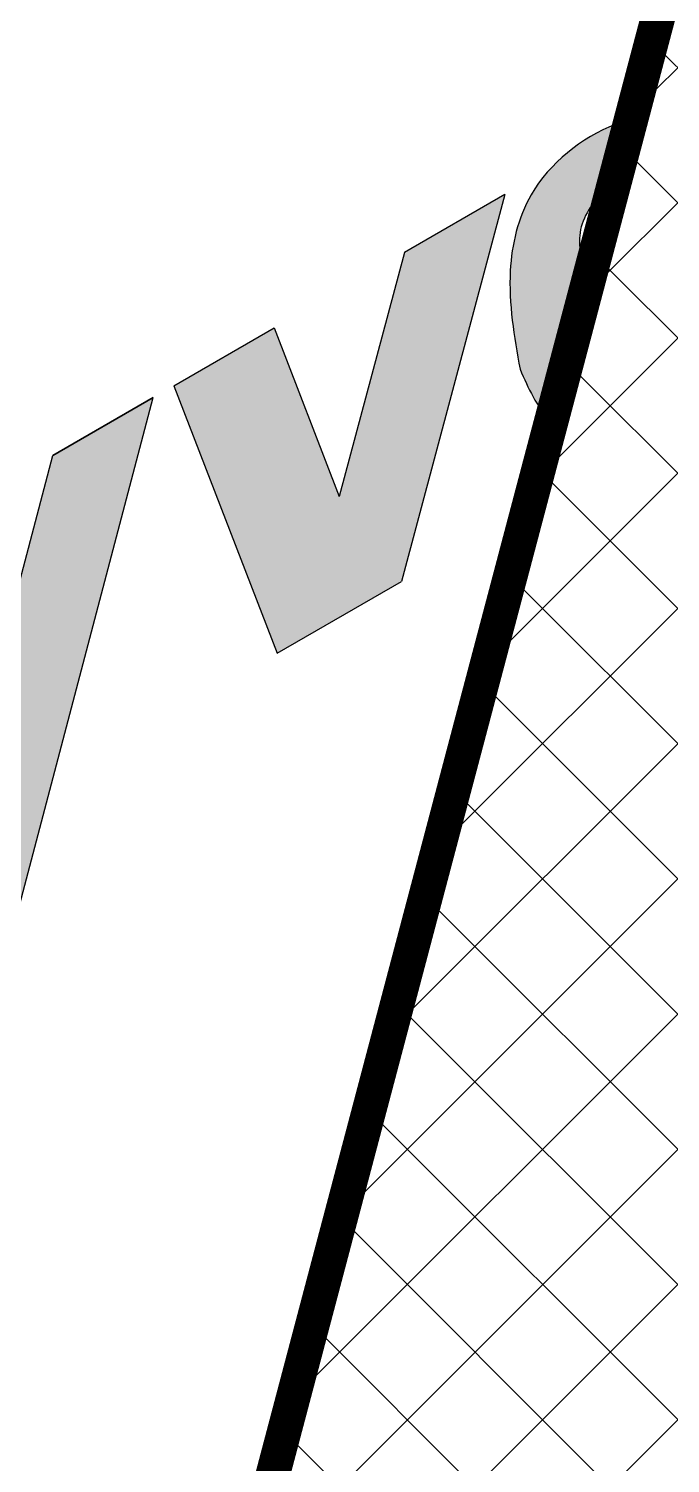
# Model space of a CAD drawing. Extents: x -26.6 to 51, y 0 to 66.
# Drawn here: x 24.601 to 26.279, y 42.806 to 46.558 of the extents above; entities that cross this region are included whole.
import ezdxf

# ---------------------------------------------------------------- set-up
doc = ezdxf.new("R2010")
doc.units = 0
doc.header["$LTSCALE"] = 1.5
doc.header["$MEASUREMENT"] = 0
doc.linetypes.add('DASHED', pattern=[0.75, 0.5, -0.25])
for name, color, linetype in [('CLADDING', 252, 'CONTINUOUS'), ('DUPONTLOGO', 242, 'CONTINUOUS'), ('TEXT', 7, 'CONTINUOUS'), ('TYVEK', 160, 'DASHED')]:
    doc.layers.add(name, color=color, linetype=linetype)
doc.styles.add('DETAILS', font='sanss___.ttf', dxfattribs={"height": 1})
doc.dimstyles.new('TYVEKDETAILS', dxfattribs={"dimscale": 6, "dimtxt": 1.5, "dimasz": 0.1, "dimexe": 0.75, "dimexo": 0.75, "dimgap": 0.75, "dimtad": 0, "dimtih": 1, "dimtoh": 1, "dimdec": 4, "dimzin": 0, "dimtxsty": 'DETAILS', "dimcen": 0.0625, "dimazin": 3, "dimtfac": 1, "dimtdec": 4, "dimtofl": 0, "dimtmove": 0, "dimatfit": 3, "dimtolj": 1, "dimtzin": 0})

msp = doc.modelspace()

# ---------------------------------------------------------------- hatches: boundary and pattern name
at = {"layer": 'CLADDING'}
h = msp.add_hatch(dxfattribs=at)
h.set_pattern_fill('ANSI37', color=256, scale=2, style=0)
h.set_pattern_definition([(45, (47.86469208686015, 1.200962190762397), (-0.1767766952966369, 0.1767766952966369), []), (135, (47.86469208686015, 1.200962190762397), (-0.1767766952966369, -0.1767766952966369), [])])
h.paths.add_polyline_path([(28.66771069032272, 50.65969089523515), (31.23208277618718, 52.14023180931136), (31.23208277618718, 53.41320109829694), (27.4779955886455, 51.24577785000842), (25.0252650418411, 41.96688854890881), (26.57881658119993, 42.8638319483576)])
h.paths.add_polyline_path([(27.54392654276006, 48.35402394109737, -0.3537160203436518), (27.37072146200317, 48.05402394109738, -0.556012053037433), (27.18680947470268, 48.15548583909354, -0.3458248453514607), (27.37072146200317, 48.45402394109738, -0.546252201092799)], flags=16)
h.paths.add_polyline_path([(27.40705817206988, 48.28594121331258, -0.3537160203436517), (27.36375690188065, 48.21094121331257, -0.5560120530374328), (27.31777890505553, 48.23630668781161, -0.3458248453514607), (27.36375690188066, 48.31094121331257, -0.5462522010925501)], flags=0)
at = {"layer": 'DUPONTLOGO'}
h = msp.add_hatch(color=182, dxfattribs=at)
h.paths.add_polyline_path([(25.96773128801058, 45.53231891370094), (26.17655725620283, 46.32232540037976), (26.17440893010239, 46.32168052130699), (26.16929918774119, 46.32008566859282), (26.16420328112164, 46.31843330188239), (26.15912068819028, 46.31672262052216), (26.15405088689367, 46.31495282385862), (26.14899335517836, 46.31312311123823), (26.14394757099087, 46.31123268200745), (26.13891301227778, 46.30928073551277), (26.13388915818492, 46.307266471933), (26.12887594413499, 46.30518940811933), (26.12387444724995, 46.30304985330272), (26.11888592031912, 46.30084823863354), (26.11391161613181, 46.29858499526219), (26.10895278747734, 46.29626055433901), (26.10401068714504, 46.29387534701441), (26.09908656792422, 46.29142980443872), (26.0941816826042, 46.28892435776235), (26.0892972839743, 46.28635943813564), (26.08443462482384, 46.28373547670899), (26.07959495794214, 46.28105290463276), (26.07477953611851, 46.27831215305731), (26.06998961214228, 46.27551365313304), (26.06522643880276, 46.2726578360103), (26.06049126888928, 46.26974513283947), (26.05578535519114, 46.26677597477093), (26.05110995049768, 46.26375079295504), (26.04646630759821, 46.26067001854218), (26.04185567928204, 46.25753408268272), (26.03727931833851, 46.25434341652703), (26.03273847755691, 46.25109845122548), (26.02823440972659, 46.24779961792845), (26.02376836763684, 46.24444734778631), (26.019341604077, 46.24104207194944), (26.01495537183638, 46.2375842215682), (26.0106109237043, 46.23407422779296), (26.00630951247008, 46.2305125217741), (26.00205239092303, 46.226899534662), (25.99784081185248, 46.22323569760702), (25.99367602804775, 46.21952144175954), (25.98955929229815, 46.21575719826993), (25.98549185739301, 46.21194339828855), (25.98147497612163, 46.20808047296579), (25.97750990127335, 46.20416885345202), (25.97359788563747, 46.20020897089761), (25.96974018200333, 46.19620125645292), (25.96593804316023, 46.19214614126834), (25.9621927218975, 46.18804405649423), (25.95850547100445, 46.18389543328098), (25.95487754327041, 46.17970070277895), (25.95131019148468, 46.17546029613851), (25.9478046684366, 46.17117464451003), (25.94436222691548, 46.16684417904389), (25.94098411971064, 46.16246933089047), (25.9376715996114, 46.15805053120013), (25.93442591940707, 46.15358821112324), (25.93124833188698, 46.14908280181017), (25.92814008984044, 46.14453473441131), (25.92510244605677, 46.13994444007702), (25.9221366533253, 46.13531234995768), (25.91924396443533, 46.13063889520365), (25.9164256321762, 46.12592450696532), (25.91368288658907, 46.12116962502812), (25.91101615729577, 46.11637499301223), (25.90842488024277, 46.11154173173149), (25.90590842940957, 46.10667098552204), (25.90346617877566, 46.10176389872004), (25.90109750232053, 46.09682161566164), (25.8988017740237, 46.09184528068299), (25.89657836786465, 46.08683603812024), (25.89442665782287, 46.08179503230954), (25.89234601787788, 46.07672340758705), (25.89033582200917, 46.0716223082889), (25.88839544419623, 46.06649287875126), (25.88652425841856, 46.06133626331026), (25.88472163865566, 46.05615360630208), (25.88298695888702, 46.05094605206284), (25.88131959309214, 46.04571474492871), (25.87971891525053, 46.04046082923583), (25.87818429934167, 46.03518544932036), (25.87671511934507, 46.02988974951845), (25.87531074924022, 46.02457487416624), (25.87397056300662, 46.01924196759989), (25.87269393462376, 46.01389217415554), (25.87148023807115, 46.00852663816936), (25.87032884732828, 46.00314650397748), (25.86923913637465, 45.99775291591607), (25.86821047918976, 45.99234701832125), (25.86724224975309, 45.98692995552921), (25.86633382204416, 45.98150287187607), (25.86548457004246, 45.976066911698), (25.86469386772748, 45.97062321933113), (25.86396108907872, 45.96517293911163), (25.86328560807569, 45.95971721537565), (25.86266679869787, 45.95425719245932), (25.86210403492476, 45.94879401469881), (25.86159669073587, 45.94332882643027), (25.86114414011068, 45.93786277198983), (25.8607457570287, 45.93239699571367), (25.86040091546943, 45.92693264193792), (25.86010897021993, 45.92147080674182), (25.85986901177808, 45.91601192168275), (25.85967993829589, 45.91055593468877), (25.85954064357859, 45.90510278275847), (25.85945002143141, 45.89965240289042), (25.85940696565957, 45.89420473208323), (25.85941037006829, 45.88875970733547), (25.8594591284628, 45.88331726564572), (25.85955213464832, 45.87787734401257), (25.85968828243008, 45.87243987943462), (25.85986646561331, 45.86700480891042), (25.86008557800322, 45.86157206943859), (25.86034451340505, 45.8561415980177), (25.86064216562401, 45.85071333164633), (25.86097742846534, 45.84528720732308), (25.86134919573425, 45.83986316204652), (25.86175636123597, 45.83444113281524), (25.86219781877573, 45.82902105662783), (25.86267246215874, 45.82360287048287), (25.86317918519024, 45.81818651137895), (25.86371688167546, 45.81277191631465), (25.8642844454196, 45.80735902228854), (25.86488077022791, 45.80194776629924), (25.8655047499056, 45.7965380853453), (25.8661552782579, 45.79112991642533), (25.86683124909003, 45.78572319653791), (25.86753155620721, 45.78031786268162), (25.86825509341468, 45.77491385185504), (25.86900075451766, 45.76951110105676), (25.86976743332137, 45.76410954728537), (25.87055402363103, 45.75870912753945), (25.87135941925188, 45.75330977881758), (25.87218251398913, 45.74791143811836), (25.87302220164801, 45.74251404244036), (25.87387737603374, 45.73711752878216), (25.87474693095156, 45.73172183414237), (25.87562976020668, 45.72632689551956), (25.87652475760433, 45.72093264991231), (25.87743081694973, 45.71553903431921), (25.87834683204811, 45.71014598573885), (25.87927169670469, 45.70475344116981), (25.8802043047247, 45.69936133761067), (25.88114354991336, 45.69396961206002), (25.8820883260759, 45.68857820151645), (25.88303752701754, 45.68318704297854), (25.88399004654351, 45.67779607344487), (25.88494477845902, 45.67240522991404), (25.88590061656922, 45.66701444938462), (25.88771600170283, 45.6628621726117), (25.88953317637753, 45.65871209492701), (25.89135393013439, 45.65456641541876), (25.8931800525145, 45.65042733317517), (25.89501333305893, 45.64629704728446), (25.89685556130876, 45.64217775683485), (25.89870852680508, 45.63807166091457), (25.90057401908897, 45.63398095861182), (25.90245382770151, 45.62990784901484), (25.90434974218379, 45.62585453121184), (25.90626355207687, 45.62182320429105), (25.90819704692185, 45.61781606734068), (25.9101520162598, 45.61383531944895), (25.91213024963181, 45.60988315970408), (25.91413353657896, 45.6059617871943), (25.91616366664232, 45.60207340100783), (25.91822242936298, 45.59822020023288), (25.92031161428203, 45.59440438395767), (25.92243301094054, 45.59062815127043), (25.92458840887959, 45.58689370125938), (25.92677959764027, 45.58320323301273), (25.92900836676365, 45.57955894561871), (25.93127650579082, 45.57596303816553), (25.93358580426285, 45.57241770974142), (25.93593805172084, 45.56892515943461), (25.93833503770586, 45.56548758633329), (25.94077855175899, 45.56210718952571), (25.94327038342131, 45.55878616810007), (25.94581232223391, 45.5555267211446), (25.94840615773786, 45.55233104774752), (25.95105367947426, 45.54920134699706), (25.95375667698417, 45.54613981798141), (25.95651693980868, 45.54314865978883), (25.95933625748886, 45.5402300715075), (25.96221641956582, 45.53738625222567), (25.96515920183015, 45.53461938798971)])
h.paths.add_polyline_path([(26.08290029045407, 45.96801309379889), (26.12921197237881, 46.14321414492422), (26.12753871115672, 46.14222938661293), (26.12553875825273, 46.14103410433617), (26.12357338533204, 46.13984090962251), (26.12164355239104, 46.13865036109064), (26.11975021942608, 46.13746301735927), (26.11789434643355, 46.13627943704708), (26.1160768934098, 46.13510017877277), (26.1142988203512, 46.13392580115506), (26.11256108725414, 46.13275686281261), (26.11086465411497, 46.13159392236414), (26.10921048093007, 46.13043753842833), (26.1075995276958, 46.1292882696239), (26.10603275440855, 46.12814667456952), (26.10451112106466, 46.1270133118839), (26.10303558766053, 46.12588874018574), (26.10160711419251, 46.12477351809372), (26.10022666065698, 46.12366820422655), (26.0988951870503, 46.12257335720292), (26.09761365336885, 46.12148953564154), (26.09638301960899, 46.12041729816108), (26.09520421831922, 46.11935718726511), (26.09405372411131, 46.11829540397656), (26.09291057714921, 46.117219723597), (26.09177496035198, 46.11613035056645), (26.09064705663866, 46.11502748932494), (26.08952704892832, 46.1139113443125), (26.08841512014001, 46.11278211996914), (26.08731145319279, 46.1116400207349), (26.0862162310057, 46.11048525104978), (26.08512963649781, 46.10931801535383), (26.08405185258817, 46.10813851808706), (26.08298306219583, 46.1069469636895), (26.08192344823985, 46.10574355660118), (26.08087319363928, 46.1045285012621), (26.07983248131319, 46.10330200211231), (26.07880149418062, 46.10206426359181), (26.07778041516063, 46.10081549014065), (26.07676942717227, 46.09955588619884), (26.0757687131346, 46.09828565620641), (26.07477845596668, 46.09700500460338), (26.07379883858755, 46.09571413582977), (26.07283004391627, 46.09441325432561), (26.07187225487191, 46.09310256453092), (26.07092565437351, 46.09178227088574), (26.06999042534012, 46.09045257783006), (26.06906675069081, 46.08911368980394), (26.06815481334463, 46.08776581124739), (26.06725479622063, 46.08640914660042), (26.06636688223787, 46.08504390030308), (26.0654912543154, 46.08367027679537), (26.06462809537228, 46.08228848051733), (26.06377758832756, 46.08089871590899), (26.0629399161003, 46.07950118741035), (26.06211526160955, 46.07809609946145), (26.06130380777437, 46.07668365650232), (26.06050573751381, 46.07526406297296), (26.05972123374693, 46.07383752331342), (26.05895047939278, 46.07240424196372), (26.05819365737042, 46.07096442336387), (26.0574509505989, 46.0695182719539), (26.05672254199727, 46.06806599217384), (26.0560086144846, 46.06660778846372), (26.05530935097994, 46.06514386526354), (26.05462493440233, 46.06367442701335), (26.05395554767085, 46.06219967815316), (26.05330137370453, 46.06071982312299), (26.05266259542244, 46.05923506636287), (26.05203939574363, 46.05774561231284), (26.05143195758716, 46.05625166541289), (26.05084046387208, 46.05475343010308), (26.05026509751744, 46.0532511108234), (26.04970604144231, 46.05174491201391), (26.04916347856573, 46.05023503811461), (26.04863759180676, 46.04872169356552), (26.04812856408446, 46.04720508280668), (26.04763657831787, 46.04568541027811), (26.04716181742607, 46.04416288041983), (26.04670446432809, 46.04263769767186), (26.046264701943, 46.04111006647424), (26.04584271318985, 46.03958019126698), (26.04543868098769, 46.03804827649011), (26.04505278825559, 46.03651452658365), (26.04468521791258, 46.03497914598763), (26.04433615287774, 46.03344233914207), (26.04400577607012, 46.03190431048699), (26.04369427040876, 46.03036526446242), (26.04340181881272, 46.02882540550839), (26.04312860420107, 46.02728493806491), (26.04287480949285, 46.02574406657201), (26.04264061760712, 46.02420299546971), (26.04242621146294, 46.02266192919805), (26.04223177397935, 46.02112107219705), (26.04205748807541, 46.01958062890672), (26.04190353667019, 46.01804080376709), (26.04177010268273, 46.01650180121818), (26.04165736903209, 46.01496382570002), (26.04156551863732, 46.01342708165264), (26.04149473441748, 46.01189177351606), (26.04144519929163, 46.0103581057303), (26.04141336787089, 46.00882753407689), (26.0413849517691, 46.00730522957067), (26.0413592969977, 46.00579192459416), (26.04133728832854, 46.0042878414895), (26.04131981053344, 46.00279320259881), (26.04130774838422, 46.00130823026421), (26.04130198665271, 45.99983314682783), (26.04130341011073, 45.9983681746318), (26.04131290353012, 45.99691353601824), (26.0413313516827, 45.99546945332928), (26.0413596393403, 45.99403614890704), (26.04139865127474, 45.99261384509366), (26.04144927225786, 45.99120276423125), (26.04151238706147, 45.98980312866195), (26.0415888804574, 45.98841516072787), (26.04167963721749, 45.98703908277115), (26.04178554211355, 45.9856751171339), (26.04190747991742, 45.98432348615827), (26.04204633540092, 45.98298441218636), (26.04220299333588, 45.98165811756031), (26.04237833849412, 45.98034482462225), (26.04257325564748, 45.9790447557143), (26.04278862956777, 45.97775813317858), (26.04302534502683, 45.97648517935723), (26.04328428679648, 45.97522611659235), (26.04356633964855, 45.9739811672261), (26.04387238835487, 45.97275055360059), (26.04420331768725, 45.97153449805794), (26.04456001241754, 45.97033322294028), (26.04494335731755, 45.96914695058974), (26.04535423715912, 45.96797590334845), (26.04579353671406, 45.96682030355851), (26.04626214075421, 45.96568037356209), (26.04676093405139, 45.96455633570127), (26.04729080137743, 45.96344841231821), (26.04785262750416, 45.96235682575502), (26.0484472972034, 45.96128179835382), (26.04907569524698, 45.96022355245676), (26.04973870640673, 45.95918231040594), (26.05043721545447, 45.9581582945435), (26.05117210716204, 45.95715172721157), (26.05194426630124, 45.95616283075226), (26.05275457764392, 45.9551918275077), (26.05360392596191, 45.95423893982003), (26.05449319602702, 45.95330439003137), (26.05542327261108, 45.95238840048383)])
for points in [[(25.41329239025926, 45.33440401526137), (25.24253921478614, 45.77569137086044), (24.98027968836698, 45.62427576268492), (25.25091262704963, 44.92486332998235), (25.57567215346878, 45.11236332998235), (25.84630509215141, 46.12427576268492), (25.58404556573227, 45.97286015450929)], [(24.92615310063048, 45.59302576268488), (24.66389357421132, 45.44161015450913), (24.51395106234203, 44.87105493226678), (24.32238722326512, 45.24444137086049), (24.06012769684606, 45.09302576268487), (24.39880283144091, 44.43289751010892), (24.27663404779222, 43.96802576268497), (24.53889357421134, 44.11944137086055)]]:
    msp.add_hatch(color=182, dxfattribs=at).paths.add_polyline_path(points)
at = {"layer": 'TYVEK', "linetype": 'CONTINUOUS'}
h = msp.add_hatch(dxfattribs=at)
h.set_pattern_fill('_USER', color=23, scale=0.2, angle=90, style=0, pattern_type=0)
h.set_pattern_definition([(90, (47.86469208686015, 1.200962190762397), (-0.2, 1.224646799147353e-17), [])])
edge = h.paths.add_edge_path()
edge.add_line((29.0471344528805, 53.46041071458578), (29.0471344528805, 53.58189957230864))
edge.add_line((29.0471344528805, 53.58189957230864), (29.0471344528805, 53.71780677230864))
edge.add_line((29.0471344528805, 53.71780677230864), (29.0471344528805, 54.03492357230861))
edge.add_line((29.0471344528805, 54.03492357230861), (29.16483354063772, 54.10287717230862))
edge.add_line((29.16483354063772, 54.10287717230862), (29.16483354063772, 54.06703514180466))
edge.add_arc((29.2987104522066, 54.01789706685283), 0.1426098799564555, 110.21058934899489, 159.8448836613521, ccw=False)
edge.add_arc((29.32382386349803, 54.008838182062), 0.1610887058064598, 4.302644154164909, 117.4994364246034, ccw=False)
edge.add_arc((29.14009513357474, 54.02572752170281), 0.3443969379589858, 311.1588234994043, 359.2008039162813, ccw=False)
edge.add_arc((29.12841208271116, 54.03595736512779), 0.3597939643731712, 291.0895202086171, 311.487393475623, ccw=False)
edge.add_arc((29.19256799027027, 53.84492983963661), 0.1587250917730744, 259.9369019299817, 294.2959277863913, ccw=False)
edge.add_line((29.16483354063772, 53.68864658697674), (29.16483354063772, 53.52825504883564))
edge.add_line((29.16483354063772, 53.52825504883564), (31.23208277618719, 54.71986282411132))
edge.add_line((31.23208277618719, 54.71986282411132), (31.23208277618718, 58.13410896030077))
edge.add_line((31.23208277618718, 58.13410896030077), (25.53939418728752, 54.85271846896366))
edge.add_spline(control_points=[(25.53939418728756, 54.85271846896365), (25.59958715756804, 54.85269884578873), (25.69116853031957, 54.84361092990506), (25.75213113363411, 54.77907572440952), (25.77274305182526, 54.75725588234563)], knot_values=[0.859204131549415, 0.859204131549415, 0.859204131549415, 0.859204131549415, 1.031699540918293, 1.119813565634325, 1.119813565634325, 1.119813565634325, 1.119813565634325], degree=3, periodic=0)
edge.add_spline(control_points=[(25.77274305182526, 54.75725588234563), (25.78567025027515, 54.70975123158409), (25.81607951982207, 54.5980037609052), (25.72131441951426, 54.44202488318845), (25.57986256822937, 54.28663916143476), (25.37440716908666, 54.09577384947998), (25.07762082733538, 53.91159364747551), (24.85481014115126, 53.78752207938003), (24.74433788483118, 53.72600588234561)], knot_values=[0, 0, 0, 0, 0.1428134558087359, 0.3359469485555711, 0.5033941970596352, 0.7833770798791047, 1.16923740001375, 1.548687782587641, 1.548687782587641, 1.548687782587641, 1.548687782587641], degree=3, periodic=0)
edge.add_line((24.74433788483116, 53.7260058823456), (24.72957234080781, 53.7535520556619))
edge.add_spline(control_points=[(24.72957228478079, 53.75355202454131), (24.94378516089834, 53.87282566559018), (25.1622149251525, 53.98693526802172), (25.44141605620123, 54.19978178714796), (25.52300977322719, 54.27557034303869), (25.64473695279064, 54.40384913841669), (25.69094070439805, 54.45672026315264), (25.75415655475233, 54.56299962713791), (25.76855338085332, 54.60866568134883), (25.75937534488001, 54.68561454122921), (25.75236550963525, 54.71294748633127), (25.74464582881446, 54.74147667169554)], knot_values=[0.0002505584379334802, 0.0002505584379334802, 0.0002505584379334802, 0.0002505584379334802, 0.3681301305683303, 0.3681301305683303, 0.5353339496185356, 0.5353339496185356, 0.6400473331687101, 0.6400473331687101, 0.7273425474151587, 0.7273425474151587, 0.7705355621334626, 0.7705355621334626, 0.7705355621334626, 0.7705355621334626], degree=3, periodic=0)
edge.add_spline(control_points=[(25.74464582881446, 54.74147667169561), (25.72524164983496, 54.76188789651943), (25.70712481207981, 54.77993592643909), (25.63724517905435, 54.82278483634233), (25.55946876367005, 54.82481172332216), (25.48388780695369, 54.82072337459101)], knot_values=[0.4020228280721672, 0.4020228280721672, 0.4020228280721672, 0.4020228280721672, 0.444044042605731, 0.444044042605731, 0.5560477353908875, 0.5560477353908875, 0.5560477353908875, 0.5560477353908875], degree=3, periodic=0)
edge.add_line((25.4838878069537, 54.82072337459101), (25.4147446353681, 54.78086773481049))
edge.add_line((25.4147446353681, 54.78086773481049), (25.58808788483116, 54.78831522764587))
edge.add_line((25.58808788483116, 54.78831522764587), (25.58808788483104, 54.7570363988787))
edge.add_line((25.58808788483104, 54.7570363988787), (25.49567926759441, 54.7530661691932))
edge.add_line((25.49567926759441, 54.7530661691932), (25.49567926759441, 54.30314414415816))
edge.add_line((25.49567926759441, 54.30314414415816), (25.46442926759441, 54.27387917745804))
edge.add_line((25.46442926759441, 54.27387917745804), (25.46442926759441, 54.75172354897681))
edge.add_line((25.46442926759441, 54.75172354897681), (25.35611054527788, 54.74706975997213))
edge.add_line((25.35611054527788, 54.74706975997213), (25.30683788483115, 54.71866791839097))
edge.add_line((25.30683788483115, 54.71866791839097), (25.30683788483115, 54.13686149574675))
edge.add_line((25.30683788483115, 54.13686149574675), (25.27558788483116, 54.11619864766101))
edge.add_line((25.27558788483116, 54.11619864766101), (25.11933788483138, 54.60096657165043))
edge.add_line((25.11933788483138, 54.60096657165043), (25.11933788483093, 54.01288440723216))
edge.add_line((25.11933788483093, 54.01288440723216), (25.08808788483115, 53.99222155914658))
edge.add_line((25.08808788483115, 53.99222155914658), (25.08808788483115, 54.59257562320033))
edge.add_line((25.08808788483115, 54.59257562320033), (25.02558788483105, 54.5565492531458))
edge.add_line((25.02558788483105, 54.5565492531458), (25.02558788483115, 53.98255549120075))
edge.add_arc((24.97871288483115, 53.98255549120074), 0.04687499999999993, -60.63319192580292, 8.697043085703626e-12, ccw=False)
edge.add_line((25.00170033654051, 53.94170402012674), (24.87670033654062, 53.87136551362689))
edge.add_arc((24.85371288483127, 53.9122169847009), 0.0468750000000003, 180.0000000000261, 299.3668080741929, ccw=False)
edge.add_line((24.80683788483127, 53.91221698470088), (24.80683788483108, 54.43045695795515))
edge.add_line((24.80683788483108, 54.43045695795515), (24.74433788478096, 54.3944305878718))
edge.add_line((24.74433788478096, 54.3944305878718), (24.74433788462072, 54.02120316607602))
edge.add_arc((24.69746288462072, 54.02120316609616), 0.04687500000000407, 298.3244090050814, 359.99999997537793, ccw=False)
edge.add_line((24.7197033501573, 53.97994026123337), (24.55683788492904, 53.89215672348802))
edge.add_line((24.55683788492904, 53.89215672348802), (24.55683788483888, 53.6964382712394))
edge.add_line((24.55683788483888, 53.6964382712394), (24.52558788483104, 53.67959470313619))
edge.add_line((24.52558788483104, 53.67959470313619), (24.52558788503692, 54.26833829282867))
edge.add_line((24.52558788503692, 54.26833829282867), (24.36933788483123, 54.17827236757394))
edge.add_line((24.36933788483123, 54.17827236757394), (24.36933788483104, 53.63346977657356))
edge.add_line((24.36933788483104, 53.63346977657356), (24.23521356580174, 53.57210518767871))
edge.add_arc((24.22871288483104, 53.58631369822405), 0.01562499999999999, 180.0000000003387, 294.58505302633637, ccw=False)
edge.add_line((24.21308788483104, 53.58631369822396), (24.21308788483114, 54.0882064424377))
edge.add_line((24.21308788483114, 54.0882064424377), (24.10020188683773, 54.02313647863484))
edge.add_arc((24.07246288483149, 53.98535006053655), 0.04687500000000109, -6.082245818106458e-11, 53.717615021611095, ccw=False)
edge.add_line((24.11933788483149, 53.9853500605365), (24.11933788483104, 53.53649003830584))
edge.add_arc((24.07246288483104, 53.5364900383059), 0.04687499999999998, 276.30206413634255, 359.99999999993054, ccw=False)
edge.add_line((24.07760835917945, 53.48989830385943), (23.90058788483115, 53.47034860645662))
edge.add_line((23.90058788483115, 53.47034860645662), (23.90058788483115, 53.89951683590883))
edge.add_arc((28.12917528846679, 49.88754505764059), 5.828968088762093, 136.505759912004, 179.1566005493111)
edge.add_arc((15.57457054886014, 50.77311318322825), 6.773648390752705, 305.98872875407625, 353.21923964188414, ccw=False)
edge.add_line((19.55494307325404, 45.29233339485901), (19.55494307325401, 40.33304644740659))
edge.add_line((19.55494307325401, 40.33304644740659), (21.80932362438799, 41.63461366545964))
edge.add_line((21.80932362438799, 41.63461366545964), (21.80932362438799, 41.00242189348236))
edge.add_line((21.80932362438799, 41.00242189348236), (21.82909970407384, 41.01382125932219))
edge.add_line((21.82909970407384, 41.01382125932219), (21.82909970407384, 45.75746143190202))
edge.add_arc((19.11992446203647, 49.36972252193113), 4.515314017275715, 306.8696887764867, 349.3200647751349)
edge.add_arc((27.49328149037704, 48.08777873034079), 3.961349845744435, 131.6834141189251, 173.54778939548, ccw=False)
edge.add_line((24.85892762632228, 51.04623649061374), (29.0471344528805, 53.46041071458578))
h.paths.add_polyline_path([(25.08488907159078, 51.50121645791857), (25.21058102532604, 51.5737847412426, 0.3993521555093791), (25.2890610397884, 51.54155196032375, 0.4628738758270736), (25.36368095231668, 51.65155754452622, 0.3831592690513346), (25.2335828548473, 51.66810223009805, -0.3469283405920082), (25.07361107760521, 51.78088094131866, -0.3477098040752489), (25.2286011652201, 52.03059141226809, -0.3833598428823771), (25.50154336563203, 51.97353301915069), (25.38013602834137, 51.90343846028431, 0.3058024602538413), (25.25396443837019, 51.92433341700646, -0.0003461798034923387), (25.25410842487278, 51.92439923156033, 0.4995739648529261), (25.2074021496855, 51.82387846119676, 0.3895611696290012), (25.29003138556376, 51.80234011390546, -0.3595692162581164), (25.50679442898437, 51.71682254839016, -0.3513303134365597), (25.37452539949702, 51.45018537252484, -0.08200931940636383), (25.3087407146051, 51.41791060635749, -0.4325825023772754)], flags=16)
h.paths.add_polyline_path([(25.0690974112503, 52.2885058823456), (25.0690974112503, 53.28850588234555), (24.74433788483115, 53.10100588234559), (24.74433788483115, 53.3510058823456), (25.7186164640887, 53.9135058823456), (25.7186164640887, 53.6635058823456), (25.39385693766955, 53.47600588234559), (25.39385693766944, 52.47600588234559)], flags=16)
h.paths.add_polyline_path([(25.52268179730397, 51.85546624171265), (25.52268179730397, 51.99137344171265), (25.62348683013148, 52.04957325455128), (25.62348683013148, 52.25302333745069), (25.75939403013147, 52.33148939595548), (25.75939403013148, 52.12803931305607), (25.86019906295901, 52.18623912589472), (25.86019906295901, 52.0503319258947), (25.7593940301315, 51.99213211305609), (25.7593940301315, 51.84375839680618, 0.4361565547307879), (25.79799905448276, 51.82030514456751), (25.86019906295901, 51.85621633620485), (25.86019906295901, 51.73580538792081), (25.78111782048241, 51.69014781128915, -0.6348811617642658), (25.62348683013148, 51.79221706240195), (25.62348683013149, 51.91366605455129)], flags=16)
h.paths.add_polyline_path([(25.90164233693318, 51.90082882323694), (25.90164233693318, 52.21275667330602), (26.01934142469038, 52.28071027330602), (26.01934142469038, 51.99522696810723, 0.4598255834214906), (26.13851295746396, 52.0448088383194), (26.13851295746396, 52.34951398983259), (26.25621204522114, 52.41746758983254), (26.25621204522115, 51.96444358983261), (26.13851295746396, 51.89648998983268), (26.13851295746396, 51.95031870354598, -0.6959710472274686)], flags=16)
h.paths.add_polyline_path([(25.82686963956174, 52.33166831504821), (25.94903842321044, 52.79654006247216), (25.61036328861557, 53.45666831504814), (25.87262281503467, 53.60808392322368), (26.06418665411155, 53.23469748463003), (26.21412916598088, 53.80525270687253), (26.47638869240001, 53.95666831504815), (26.08912916598086, 52.48308392322379)], flags=16)
h.paths.add_polyline_path([(26.30113285258204, 52.26281211383073, -0.2576403943727766), (26.45616820379286, 52.55159816839507, -0.4351274600591398), (26.72890960119744, 52.52032180505415), (26.58974469398935, 52.43997490841582, 0.3602356893497593), (26.46874700564042, 52.42593706390935, 0.3084390351175351), (26.43814806389846, 52.29387302331148, 0.3993521555108971), (26.51662807836095, 52.26164024239231, 0.3480232729077878), (26.61796507562298, 52.37998719487618), (26.75703397678269, 52.46027866239665, -0.2914129419644692), (26.6020924380695, 52.17027365459336, -0.08200931940635313), (26.53630775317759, 52.13799888842603, -0.5131396402507679)], flags=16)
h.paths.add_polyline_path([(26.76683751518418, 52.5221205817324, -0.257640394372725), (26.92187286639486, 52.81090663629674, -0.4351274600594253), (27.19461426379958, 52.77963027295592), (27.05544935659147, 52.6992833763176, 0.3602356893497051), (26.93445166824256, 52.68524553181113, 0.3084390351175351), (26.90385272650059, 52.55318149121325, 0.3993521555109148), (26.98233274096308, 52.52094871029408, 0.3480232729078185), (27.08366973822511, 52.63929566277796), (27.22273863938483, 52.71958713029842, -0.29141294196442), (27.06779710067169, 52.42958212249516, -0.0820093194064252), (27.00201241577971, 52.3973073563278, -0.5131396402505718)], flags=16)
h.paths.add_polyline_path([(26.80114821881915, 53.2885058823456), (26.5305152801365, 53.98791831504818), (26.79277480655565, 54.13933392322369), (26.96352798202878, 53.69804656762462), (27.1342811575018, 54.33650270687254), (27.39654068392094, 54.48791831504816), (27.12590774523829, 53.47600588234561)], flags=16)
edge = h.paths.add_edge_path(flags=16)
edge.add_ellipse((25.95920356329129, 54.42446933951071), major_axis=(0.1041545791609421, 0.09263469999517801), ratio=0.9031737347499645, start_angle=5.7980287238024175e-12, end_angle=213.8665434005684, ccw=False)
edge.add_ellipse((25.95920356329129, 54.42446933951071), major_axis=(0.1041545791609421, 0.09263469999517801), ratio=0.9031737347499645, start_angle=213.8665434005683, end_angle=360.00000000000574, ccw=False)
edge = h.paths.add_edge_path(flags=16)
edge.add_spline(control_points=[(25.91934339035282, 54.49957126881161), (25.95166532890957, 54.5214908160382), (26.00553710096616, 54.55802466594021), (26.01834440846051, 54.43885919669773), (25.95924231230897, 54.41256000902658), (25.91934339035282, 54.39480582931508)], knot_values=[0, 0, 0, 0, 0.2131037953859143, 0.3551853509425856, 0.6503918016511808, 0.6503918016511808, 0.6503918016511808, 0.6503918016511808], degree=3, periodic=0)
edge.add_line((25.91934339035283, 54.39480582931509), (25.91934339035283, 54.49957126881162))
h.paths.add_polyline_path([(27.21442432438588, 52.79051151930688, -0.2576403943727837), (27.3694596755967, 53.07929757387122, -0.5350210848519682), (27.66977751420101, 52.99427744645239, -0.2970257038305568), (27.51538390987336, 52.69797306006951, -0.08200931940627378), (27.4495992249815, 52.6656982939022, -0.5131396402509204)], flags=16)
h.paths.add_polyline_path([(27.35143953570229, 52.82157242878763, -0.02640882966188087), (27.34746941544865, 52.8336384141976, 0.05170444221394967)], flags=0)
h.paths.add_polyline_path([(27.73588711525981, 52.82485056895918), (27.68684582869431, 53.45042038983246), (27.82275302869433, 53.52888644833737), (27.84181629424129, 53.04294092596884), (27.91091840420872, 53.57978875162379), (28.02861749196594, 53.64774235162383), (28.09771960193338, 53.19068676955134), (28.11678286748039, 53.69864465491028), (28.25269006748038, 53.77711071341513), (28.20364878091486, 53.09491289254166), (28.03690840659213, 52.99864529254165), (27.96976794808734, 53.3083384234387), (27.90262748958254, 52.92111816895914)], flags=16)
edge = h.paths.add_edge_path(flags=16)
edge.add_spline(control_points=[(28.16829198873383, 54.35961733864765), (28.16228108625734, 54.28013479596321), (28.14604667754233, 54.06546618526861), (27.88022154421704, 53.83904828803772), (27.52379933636646, 53.83009706997004), (27.45773327996108, 53.98124617979083), (27.43613620833875, 54.03065700174787)], knot_values=[0, 0, 0, 0, 0.2331751422885772, 0.6297657592854295, 0.9450620448586234, 1.09819071408726, 1.09819071408726, 1.09819071408726, 1.09819071408726], degree=3, periodic=0)
edge.add_spline(control_points=[(27.43613620833885, 54.03065700174787), (27.42096053395599, 54.1162288085642), (27.39374026108434, 54.2697170735926), (27.45332386087743, 54.52388003515432), (27.65715620551591, 54.68252905625592), (27.8792751286911, 54.71796676776957), (28.12867830416211, 54.70293303075513), (28.15443532383881, 54.54066414535089), (28.16829198873403, 54.45336733864773)], knot_values=[0, 0, 0, 0, 0.25911872149429, 0.4647755432335281, 0.75175833663717, 0.959659235426766, 1.15985293835031, 1.39295666563241, 1.39295666563241, 1.39295666563241, 1.39295666563241], degree=3, periodic=0)
edge.add_line((28.16829198873403, 54.45336733864775), (27.65066734475461, 54.15451661110701))
edge.add_arc((27.77267552594699, 54.18646371566414), 0.1261214246964335, 194.6731326845643, 367.7023353972564)
edge.add_line((27.89765905005113, 54.20336733864765), (28.16829198873383, 54.35961733864767))
edge = h.paths.add_edge_path(flags=0)
edge.add_spline(control_points=[(27.60565886438062, 54.31603095284709), (27.59120384445431, 54.32981490248736), (27.59120384445431, 54.35011106631397), (27.59246412964585, 54.4134533003903), (27.61530328437001, 54.45547593845937), (27.67565639859603, 54.5105966873071), (27.75994270755254, 54.55115688739959), (27.86296093724285, 54.56571659069274), (27.93462972559009, 54.55648921703602), (27.93684103103296, 54.5043563313459)], knot_values=[0.1693351350576057, 0.1693351350576057, 0.1693351350576057, 0.1693351350576057, 0.2360340609454792, 0.2360340609454792, 0.3507194281854419, 0.3507194281854419, 0.4654047954254047, 0.4654047954254047, 0.5437012250705168, 0.5437012250705168, 0.5437012250705168, 0.5437012250705168], degree=3, periodic=0)
edge.add_line((27.93684103103296, 54.50435633134591), (27.60565886438062, 54.31603095284707))
h.paths.add_polyline_path([(28.27916532806178, 53.1385123913652), (28.27916532806178, 53.59153639136522), (28.4150725280618, 53.67000244987008), (28.4150725280618, 53.63918553992617, -0.3188248953897563), (28.62143661983076, 53.72774328652645), (28.58326316770196, 53.58526147085399, 0.4035437565147183), (28.4150725280618, 53.47502507757763), (28.4150725280618, 53.21697844987001)], flags=16)
h.paths.add_polyline_path([(27.18680947470266, 55.14016837114754, -0.345824845351477), (27.37072146200313, 55.43870647315141, -0.5462522010929128), (27.54392654276002, 55.33870647315139, -0.3537160203436445), (27.37072146200313, 55.03870647315141, -0.5560120530373052)], flags=16)
h.paths.add_polyline_path([(27.3177789050555, 55.22098921986569, -0.3458248453513329), (27.36375690188063, 55.29562374536661, -0.546252201092756), (27.40705817206985, 55.27062374536661, -0.3537160203436451), (27.36375690188062, 55.19562374536661, -0.5560120530378492)], flags=0)
h.paths.add_polyline_path([(28.27931291223213, 54.14192466599359), (28.27931291223247, 55.39490192418745), (28.5499458509151, 55.55115192418746), (28.54994585091488, 54.72600588234457), (28.87470537733413, 55.34133709869518), (29.14533831601678, 55.4975870986952), (28.82057878959752, 54.8822558823445), (29.14533831601678, 54.64192466599361), (28.87470537733414, 54.48567466599361), (28.54994585091488, 54.72600588234455), (28.54994585091476, 54.2981746659936)], flags=16)
h.paths.add_polyline_path([(28.68813883385909, 53.64141362670446, -0.1092296168433191), (28.88649666665656, 53.77229530319013, 0.1905419740584482), (28.87655874072387, 53.82281092253023, 0.353186884368694), (28.82379511800358, 53.82452504108613, 0.2690001157083155), (28.76692982332808, 53.75951663756079), (28.65059637470576, 53.69235148968293, -0.110246808165964), (28.69342480160829, 53.82628619220162, -0.2386701257842882), (28.87488436220338, 53.91431959716142, -0.4337921550003385), (29.0041957544138, 53.7734646630223), (29.0041957544138, 53.55710890319011), (28.88649666665658, 53.48915530319011), (28.88649666665658, 53.51880927121151, -0.4058134010117455), (28.70582909333788, 53.45270294073899, -0.4824874664258112)], flags=16)
h.paths.add_polyline_path([(28.76562498505629, 53.5836603170756, -0.3038765555786551), (28.78481152805802, 53.62882548328957, -0.1081086455132372), (28.88020371288883, 53.68179544704071, -0.0009435784860127092), (28.88020371288884, 53.59652117882806, -0.271128128873074), (28.81380159910485, 53.54446244358101, -0.4382804466203221)], flags=0)
edge = h.paths.add_edge_path(flags=16)
edge.add_ellipse((29.34131394927532, 55.60680246950472), major_axis=(0.1041545791609349, 0.09263469999518924), ratio=0.9031737347499496, start_angle=0, end_angle=213.8665434005655, ccw=False)
edge.add_ellipse((29.34131394927532, 55.60680246950472), major_axis=(0.1041545791609349, 0.09263469999518924), ratio=0.9031737347499496, start_angle=213.8665434005656, end_angle=360, ccw=False)
edge = h.paths.add_edge_path(flags=16)
edge.add_spline(control_points=[(29.30145377633686, 55.68190439880563), (29.3337757148936, 55.70382394603222), (29.38764748695019, 55.74035779593424), (29.40045479444455, 55.62119232669174), (29.341352698293, 55.5948931390206), (29.30145377633686, 55.57713895930909)], knot_values=[0, 0, 0, 0, 0.08524151815436572, 0.1420741403770343, 0.260156720660477, 0.260156720660477, 0.260156720660477, 0.260156720660477], degree=3, periodic=0)
edge.add_line((29.30145377633686, 55.57713895930907), (29.30145377633686, 55.68190439880564))
h.paths.add_polyline_path([(20.17496602709834, 43.61146749003943, -0.3537160203436518), (20.00176094634143, 43.31146749003942, -0.556012053037433), (19.81784895904094, 43.41292938803558, -0.3458248453514607), (20.00176094634143, 43.71146749003942, -0.5462522010927992)], flags=16)
h.paths.add_polyline_path([(20.03809765640814, 43.54338476225462, -0.3537160203436517), (19.99479638621891, 43.46838476225462, -0.5560120530374328), (19.94881838939379, 43.49375023675366, -0.3458248453514605), (19.99479638621891, 43.56838476225461, -0.546252201092799)], flags=0)

# ---------------------------------------------------------------- linework, layer by layer
at = {"layer": 'CLADDING', "const_width": 0.09}
msp.add_lwpolyline([(26.57881658119994, 42.86383194835759), (25.0252650418411, 41.96688854890882), (27.4779955886455, 51.24577785000842), (31.2320827761872, 53.41320109829694)], dxfattribs=at)
at = {"layer": 'DUPONTLOGO', "color": 182}
for p, q in [((25.84630509215141, 46.12427576268492), (25.57567215346877, 45.11236332998235)), ((25.84630509215141, 46.12427576268492), (25.58404556573227, 45.97286015450929)), ((25.58404556573227, 45.97286015450929), (25.41329239025926, 45.33440401526137)), ((26.05542327261107, 45.95238840048401), (26.08290029045407, 45.96801309379889)), ((24.98027968836699, 45.62427576268492), (25.24253921478613, 45.77569137086044)), ((25.24253921478613, 45.77569137086044), (25.41329239025926, 45.33440401526137)), ((24.98027968836699, 45.6242757626849), (25.25091262704963, 44.92486332998235)), ((24.53889357421134, 44.11944137086057), (24.92615310063049, 45.5930257626849)), ((24.66389357421146, 45.44161015450921), (24.92615310063049, 45.5930257626849)), ((24.92615310063049, 45.5930257626849), (24.66389357421134, 45.44161015450926)), ((24.51395106234203, 44.87105493226678), (24.66389357421134, 45.44161015450921)), ((25.25091262704963, 44.92486332998235), (25.57567215346877, 45.11236332998235))]:
    msp.add_line(p, q, dxfattribs=at)
for points, knots in [([(26.17655937960226, 46.3223334333813), (26.16245333274803, 46.31808581635977), (26.05950703365819, 46.2819830473718), (25.9030882691079, 46.16023748279107), (25.8435046693148, 45.90607452122935), (25.87072494218645, 45.75258625620095), (25.88590061656932, 45.66701444938462)], [0.5962506348173462, 0.5962506348173462, 0.5962506348173462, 0.5962506348173462, 0.6411983289952402, 0.9281811223988821, 1.13383794413812, 1.39295666563241, 1.39295666563241, 1.39295666563241, 1.39295666563241]), ([(26.1292123863378, 46.14321571096649), (26.1150456724592, 46.13491923669772), (26.10324374540946, 46.12669973302565), (26.06506769260048, 46.09183338609612), (26.04222853787631, 46.04981074802705), (26.04096825268478, 45.98646851395072), (26.04096825268478, 45.96617235012411), (26.05542327261108, 45.95238840048383)], [0.3319150176954317, 0.3319150176954317, 0.3319150176954317, 0.3319150176954317, 0.3623169319426805, 0.3623169319426805, 0.4770022991826433, 0.4770022991826433, 0.5437012250705168, 0.5437012250705168, 0.5437012250705168, 0.5437012250705168]), ([(25.88590061656922, 45.66701444938462), (25.90749768819154, 45.61760362742758), (25.92979682138515, 45.56658659515146), (25.96655810144897, 45.53334145822666), (25.96772952357489, 45.53231223868988)], [0, 0, 0, 0, 0.1531286692286368, 0.158106462329798, 0.158106462329798, 0.158106462329798, 0.158106462329798])]:
    msp.add_open_spline(points, degree=3, knots=knots, dxfattribs=at)

# ---------------------------------------------------------------- leaders
at = {"layer": 'TEXT'}
msp.add_leader([(20.97145478954139, 40.83571811478421), (34.58932548601071, 45.1179567056546), (36.06910230000987, 45.1179567056546)], dimstyle='TYVEKDETAILS', override={"dimgap": 0.75, "dimtad": 0, "dimfxl": 3}, dxfattribs=at)

doc.saveas('drawing.dxf')
